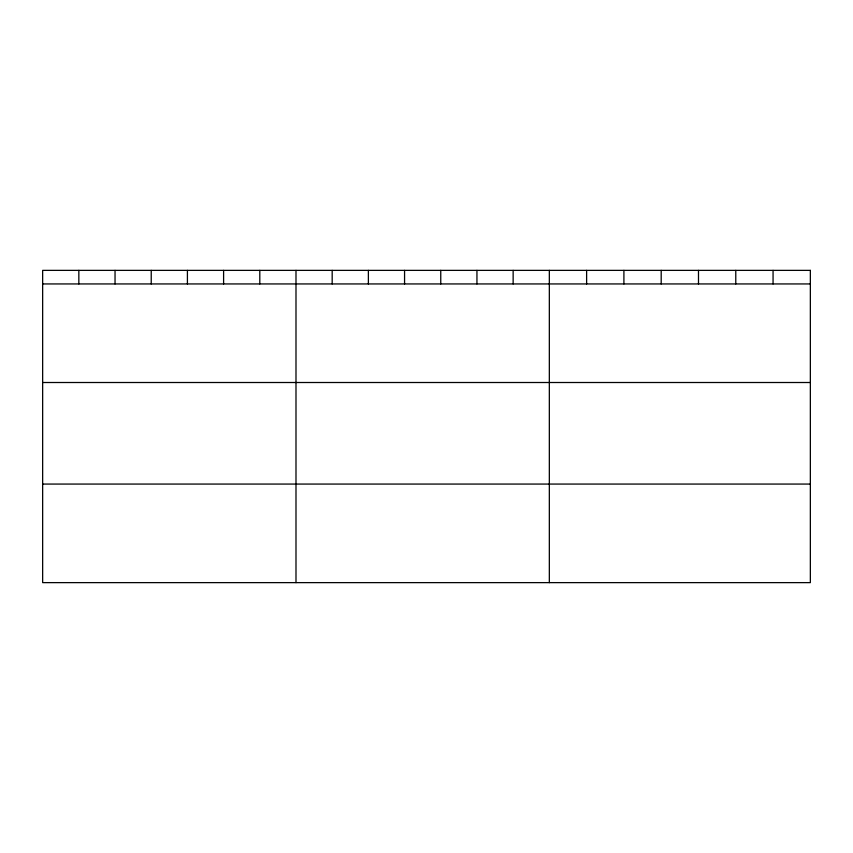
<?xml version="1.0" encoding="UTF-8"?>
<svg xmlns="http://www.w3.org/2000/svg" width="853" height="853" viewBox="0 0 853 853"><rect width="100%" height="100%" fill="white"/><g stroke="black" fill="none" stroke-linecap="round" stroke-linejoin="round"><path stroke-width="1.28" d="M42.65 283.942L810.35 283.942M42.65 382.507L810.35 382.507M42.65 484.067L810.35 484.067M773.063 270.369L773.063 283.942M735.776 270.369L735.776 283.942M698.49 270.369L698.49 283.942M661.192 270.369L661.192 283.942M623.906 270.369L623.906 283.942M586.619 270.369L586.619 283.942M549.332 270.369L549.332 582.631M513.143 270.369L513.143 283.942M476.944 270.369L476.944 283.942M440.756 270.369L440.756 283.942M404.567 270.369L404.567 283.942M368.379 270.369L368.379 283.942M332.18 270.369L332.18 283.942M295.991 270.369L295.991 582.631M259.802 270.369L259.802 283.942M223.603 270.369L223.603 283.942M187.415 270.369L187.415 283.942M151.226 270.369L151.226 283.942M115.038 270.369L115.038 283.942M78.839 270.369L78.839 283.942M810.35 270.369L42.65 270.369L42.65 582.631L810.35 582.631L810.35 270.369"/></g></svg>
